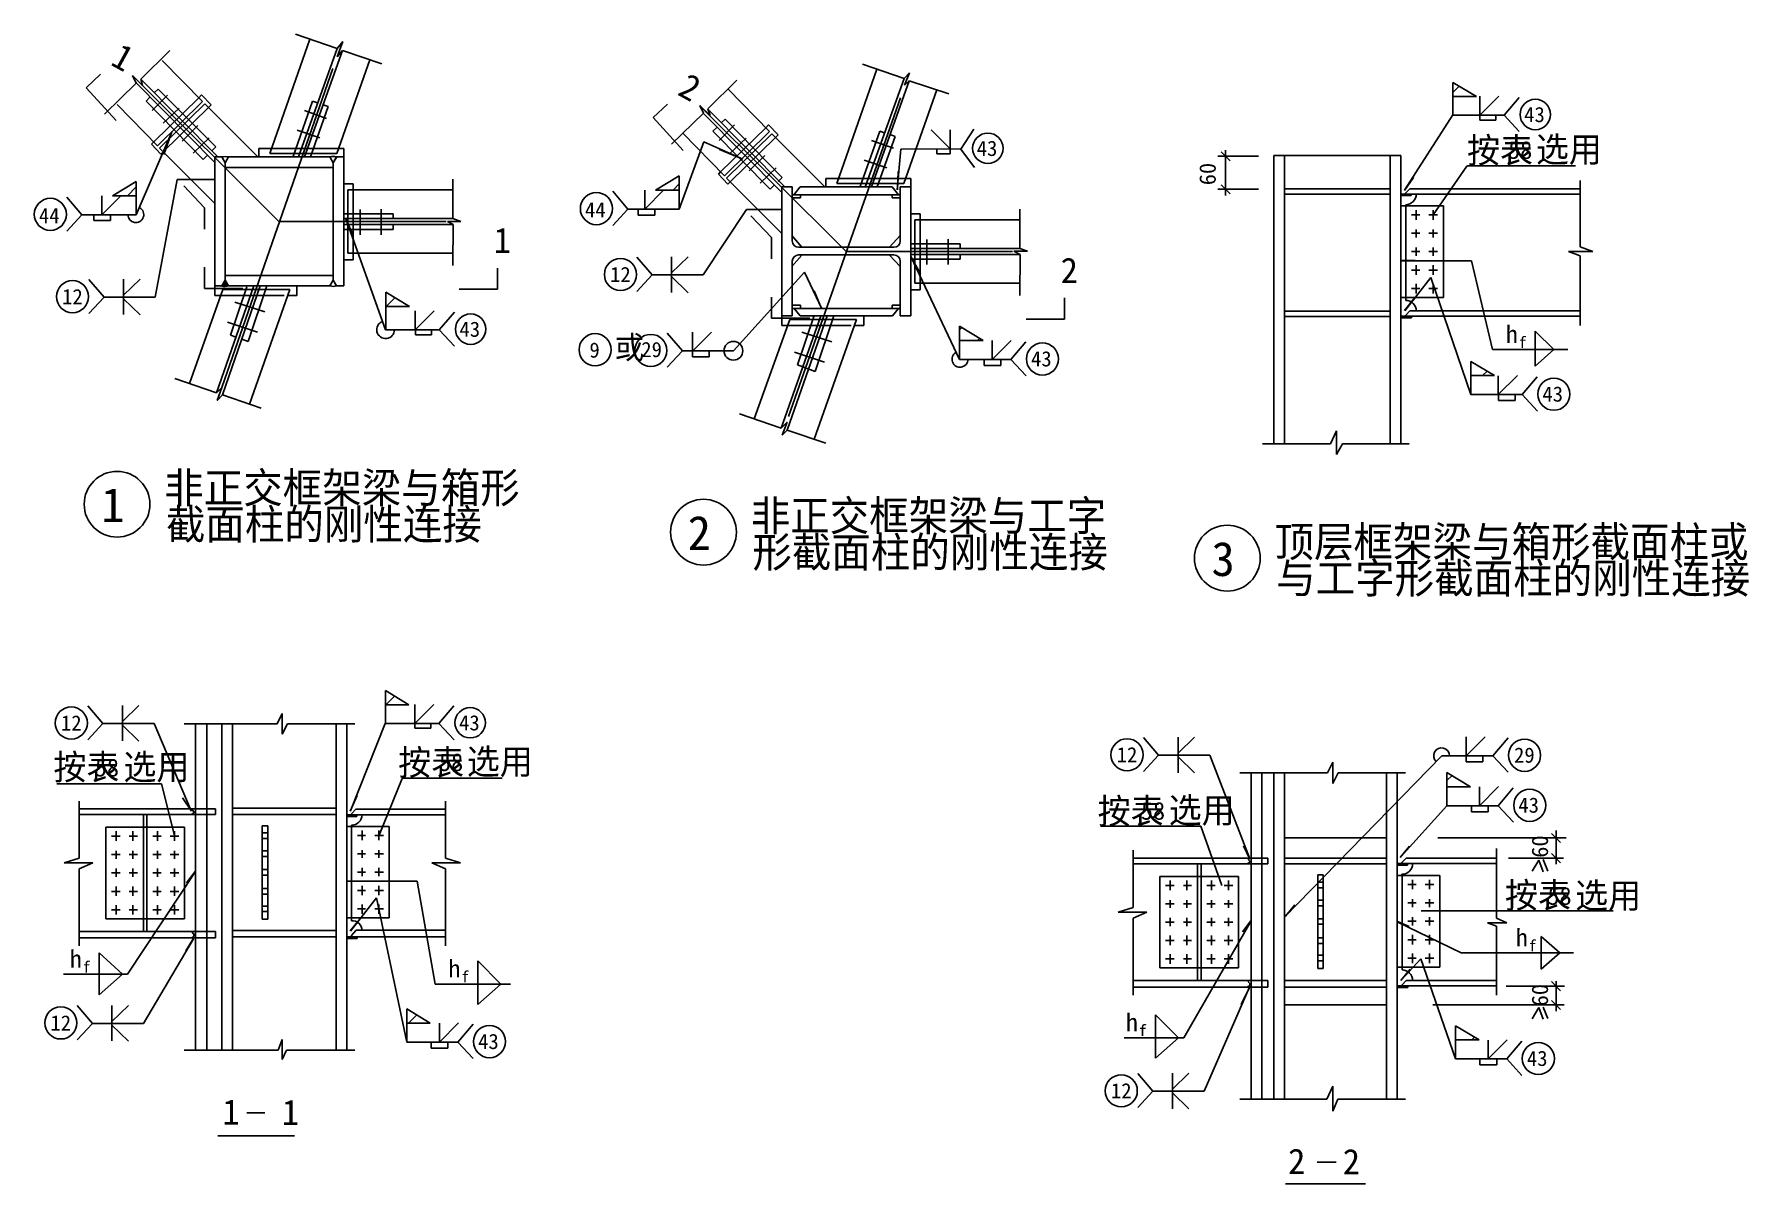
# Model space of a CAD drawing. Header units: metres. Extents: x 1762 to 8532, y 4626 to 9165.
import ezdxf

# ---------------------------------------------------------------- set-up
doc = ezdxf.new("R2010")
doc.units = ezdxf.units.M
for name, color, linetype in [('BOR', 3, 'Continuous'), ('CENTER', 7, 'Continuous'), ('FRAMING', 2, 'Continuous'), ('HIDDEN', 3, 'Continuous'), ('Z', 4, 'Continuous')]:
    doc.layers.add(name, color=color, linetype=linetype)

# ---------------------------------------------------------------- blocks, each defined once
blk = doc.blocks.new('CC')
blk.add_line((-24.24, 0), (24.24, 0))
at = {"layer": 'FRAMING', "color": 6}
blk.add_line((-17.83, -17.83), (17.83, 17.83), dxfattribs=at)

msp = doc.modelspace()

# ---------------------------------------------------------------- hatches: boundary and pattern name
h = msp.add_hatch()
h.set_pattern_fill('ANSI31', scale=20)
h.paths.add_polyline_path([(2529.13, 8680.91, 0.12), (2502.32, 8680.89), (2515.72, 8657.79)])
h = msp.add_hatch()
h.set_pattern_fill('ANSI31', scale=20)
h.paths.add_polyline_path([(2955.73, 8680.97, 0.12), (2928.92, 8680.95), (2942.32, 8657.85)])
h = msp.add_hatch()
h.set_pattern_fill('ANSI31', scale=20)
h.paths.add_polyline_path([(2942.38, 8194.6), (2929.01, 8171.54, 0.12), (2955.76, 8171.53)])
at = {"layer": 'BOR'}
h = msp.add_hatch(dxfattribs=at)
h.set_pattern_fill('ANSI31', scale=25)
h.paths.add_polyline_path([(7457.08, 8919.27), (7363.84, 8975.68), (7363.84, 8919.27)])
h = msp.add_hatch(dxfattribs=at)
h.set_pattern_fill('ANSI31', scale=25)
h.paths.add_polyline_path([(4308.59, 8550.28), (4308.59, 8606.69), (4215.35, 8550.28)])
h = msp.add_hatch(dxfattribs=at)
h.set_pattern_fill('ANSI31', scale=25)
h.paths.add_polyline_path([(2164.25, 8527.62), (2164.25, 8584.03), (2071.01, 8527.62)])
h = msp.add_hatch(dxfattribs=at)
h.set_pattern_fill('ANSI31', scale=25)
h.paths.add_polyline_path([(3243.07, 8090.34), (3149.83, 8146.75), (3149.83, 8090.34)])
h = msp.add_hatch(dxfattribs=at)
h.set_pattern_fill('ANSI31', scale=25)
h.paths.add_polyline_path([(5509.07, 7956.4), (5415.83, 8012.8), (5415.83, 7956.4)])
h = msp.add_hatch(dxfattribs=at)
h.set_pattern_fill('ANSI31', scale=25)
h.paths.add_polyline_path([(7528.57, 7817.28), (7435.33, 7873.69), (7435.33, 7817.28)])
h = msp.add_hatch(dxfattribs=at)
h.set_pattern_fill('ANSI31', scale=25)
h.paths.add_polyline_path([(3241.34, 6516.94), (3148.09, 6573.35), (3148.09, 6516.94)])
h = msp.add_hatch(dxfattribs=at)
h.set_pattern_fill('ANSI31', scale=25)
h.paths.add_polyline_path([(7433.56, 6193.77), (7340.31, 6250.18), (7340.31, 6193.77)])
h = msp.add_hatch(dxfattribs=at)
h.set_pattern_fill('ANSI31', scale=25)
h.paths.add_polyline_path([(3325.62, 5260.38), (3232.37, 5316.79), (3232.37, 5260.38)])
h = msp.add_hatch(dxfattribs=at)
h.set_pattern_fill('ANSI31', scale=25)
h.paths.add_polyline_path([(7467.41, 5193.54), (7374.17, 5249.95), (7374.17, 5193.54)])

# ---------------------------------------------------------------- linework, layer by layer
for p, q in [((2792.89, 9165.49), (2957.26, 9109.25)), ((2181.86, 8988.6), (2297.05, 9102.07)), ((2957.26, 9109.25), (2980.47, 9137.15)), ((2980.47, 9137.15), (2957.62, 9076.9)), ((2957.62, 9076.9), (2978.98, 9101.71)), ((2978.98, 9101.71), (3134.23, 9048.44)), ((5031.96, 9047.25), (5196.45, 8991.05)), ((5196.45, 8991.05), (5217.89, 9012.8)), ((5217.89, 9012.8), (5198.88, 8964.58)), ((2039.31, 8849.52), (2163.53, 8972.98)), ((2163.53, 8972.98), (2149.34, 9002.2)), ((2149.34, 9002.2), (2189.7, 8962.56)), ((2189.7, 8962.56), (2181.86, 8988.6)), ((4420.96, 8870.94), (4536.13, 8983.83)), ((5198.88, 8964.58), (5216.7, 8982.07)), ((5216.7, 8982.07), (5373.3, 8930.19)), ((7363.84, 8846.94), (7363.84, 8975.68)), ((4390.2, 8884.68), (4430.5, 8844.15)), ((4403.96, 8854.41), (4390.2, 8884.68)), ((4430.5, 8844.15), (4420.96, 8870.94)), ((7469.9, 8846.2), (7545.16, 8921.37)), ((7469.9, 8920.83), (7469.9, 8846.2)), ((7625.43, 8916.12), (7565.77, 8846.2)), ((4278.38, 8731.27), (4403.96, 8854.41)), ((7173.21, 8549.34), (7363.84, 8846.94)), ((7363.42, 8846.2), (7565.77, 8846.2)), ((7469.89, 8845.95), (7469.89, 8826.77)), ((7469.89, 8826.77), (7533.04, 8826.77)), ((7533.04, 8826.77), (7533.04, 8845.95)), ((7565.77, 8846.2), (7625.71, 8781.2)), ((2164.25, 8452.74), (2304.54, 8779.88)), ((4308.59, 8475.41), (4405.87, 8741.01)), ((4405.87, 8741.01), (4559.23, 8671.93)), ((5378.86, 8712.91), (5303.61, 8788.07)), ((5378.86, 8787.53), (5378.86, 8712.91)), ((5471.82, 8790.6), (5420.67, 8712.18)), ((5169.86, 8550.76), (5183.12, 8711.65)), ((5183.12, 8711.65), (5420.94, 8712.58)), ((5325.76, 8712.67), (5325.76, 8693.49)), ((5325.76, 8693.49), (5378.97, 8693.49)), ((5378.97, 8693.49), (5378.97, 8712.67)), ((5420.67, 8712.18), (5474.53, 8639.88)), ((6596.43, 8684.02), (6436.22, 8684.02)), ((6466.22, 8554.66), (6466.22, 8683.02)), ((7419.17, 8644.46), (7286.41, 8452.57)), ((7419.55, 8645.39), (7848.7, 8645.39)), ((2325.76, 8592.08), (2239.55, 8127.69)), ((2474.75, 8592.08), (2325.76, 8592.08)), ((3414.24, 8593.37), (3414.87, 8438.52)), ((4046.58, 8545.33), (4106.24, 8475.41)), ((4172.25, 8475.41), (4247.5, 8550.57)), ((4172.25, 8550.03), (4172.25, 8475.41)), ((6596.43, 8553.66), (6436.22, 8553.66)), ((7866.15, 8588.14), (7866.15, 8325.39)), ((1890.19, 8522.66), (1949.85, 8452.74)), ((2027.91, 8452.74), (2103.17, 8527.91)), ((2027.91, 8527.37), (2027.91, 8452.74)), ((4106.24, 8475.41), (4046.3, 8410.41)), ((4308.59, 8475.41), (4106.24, 8475.41)), ((4145.92, 8451.61), (4145.92, 8475.15)), ((4211.87, 8475.15), (4211.87, 8451.61)), ((4574.49, 8473.83), (4403.6, 8215.27)), ((4713.27, 8473.83), (4574.49, 8473.83)), ((5653.31, 8475.12), (5653.2, 8320.02)), ((1949.85, 8452.74), (1889.91, 8387.74)), ((2164.25, 8452.74), (1949.85, 8452.74)), ((1997.11, 8430.05), (1997.11, 8453.58)), ((2063.07, 8430.05), (1997.11, 8430.05)), ((2063.07, 8453.58), (2063.07, 8430.05)), ((2991.71, 8436.6), (3148.51, 7998.36)), ((3445.55, 8426.65), (3393.79, 8426.64)), ((3393.79, 8426.64), (3415.64, 8414.14)), ((3414.87, 8438.52), (3445.55, 8426.65)), ((3415.64, 8414.14), (3415.19, 8252.3)), ((4211.87, 8451.61), (4145.92, 8451.61)), ((4141.59, 8285.19), (4201.25, 8215.27)), ((4278.34, 8286.11), (4278.34, 8145.91)), ((4278.34, 8222.88), (4343.47, 8286.11)), ((5223.54, 8287.75), (5415.83, 7881.52)), ((5684.22, 8308.47), (5630.17, 8308.46)), ((5630.17, 8308.46), (5654.43, 8296.1)), ((5653.2, 8320.02), (5684.22, 8308.47)), ((5654.43, 8296.1), (5654.26, 8134.05)), ((7437.23, 8271.19), (7159.69, 8271.19)), ((7520.54, 7920.33), (7437.23, 8271.19)), ((7916.51, 8307.51), (7821.09, 8307.51)), ((7821.09, 8307.51), (7866.15, 8290.29)), ((7866.15, 8325.39), (7916.51, 8307.51)), ((7866.15, 8290.29), (7866.15, 8015.56)), ((1977.54, 8197.61), (2037.2, 8127.69)), ((2114.29, 8135.3), (2179.42, 8198.53)), ((2114.29, 8198.53), (2114.29, 8058.33)), ((2516.09, 8194.01), (2514.36, 8192.29)), ((4201.25, 8215.27), (4141.32, 8150.27)), ((4403.6, 8215.27), (4201.25, 8215.27)), ((4278.34, 8208.22), (4343.47, 8144.99)), ((4803.59, 8226.64), (4523.47, 7915.23)), ((4872.12, 8081.52), (4803.59, 8226.64)), ((7173.78, 8073.73), (7277.02, 8205.46)), ((7277.02, 8205.46), (7435.33, 7742.4)), ((2037.2, 8127.69), (1977.26, 8062.69)), ((2239.55, 8127.69), (2037.2, 8127.69)), ((2519.98, 8187.3), (2503.54, 8170.85)), ((2518.69, 8189.54), (2504.6, 8175.45)), ((2521.28, 8185.06), (2506.51, 8170.29)), ((2517.39, 8191.78), (2509.48, 8183.87)), ((2522.58, 8182.83), (2509.62, 8169.87)), ((2523.88, 8180.59), (2512.91, 8169.62)), ((2525.17, 8178.35), (2516.39, 8169.56)), ((2526.47, 8176.11), (2520.11, 8169.75)), ((2527.77, 8173.87), (2524.12, 8170.23)), ((3149.83, 7999.75), (3149.83, 8146.75)), ((2114.29, 8120.64), (2179.42, 8057.42)), ((3266.22, 7998.36), (3341.47, 8073.52)), ((3266.22, 8072.98), (3266.22, 7998.36)), ((3420.8, 8068.28), (3361.14, 7998.36)), ((3148.51, 7998.36), (3361.14, 7998.36)), ((3266.72, 7998.1), (3266.72, 7978.92)), ((3329.87, 7978.92), (3329.87, 7998.1)), ((3361.14, 7998.36), (3421.08, 7933.36)), ((4360.72, 7914.39), (4435.98, 7989.55)), ((7689.14, 7992.84), (7762.11, 7919.95)), ((7689.14, 7992.84), (7689.14, 7855.2)), ((3266.72, 7978.92), (3329.87, 7978.92)), ((4261.46, 7985.15), (4321.12, 7915.23)), ((4360.72, 7989.01), (4360.72, 7914.39)), ((5544.76, 7881.52), (5620.01, 7956.68)), ((5544.76, 7956.14), (5544.76, 7881.52)), ((5677.84, 7951.44), (5618.18, 7881.52)), ((4321.12, 7915.23), (4261.19, 7850.23)), ((4523.47, 7915.23), (4321.12, 7915.23)), ((4360.8, 7891.44), (4360.8, 7914.98)), ((4426.76, 7891.44), (4360.8, 7891.44)), ((4426.76, 7914.98), (4426.76, 7891.44)), ((5415.83, 7881.52), (5618.18, 7881.52)), ((5512.55, 7881.26), (5512.55, 7857.72)), ((5512.55, 7857.72), (5578.5, 7857.72)), ((5578.5, 7857.72), (5578.5, 7881.26)), ((5618.18, 7881.52), (5678.12, 7816.52)), ((7520.54, 7920.33), (7818.07, 7920.33)), ((7762.11, 7919.95), (7689.14, 7855.2)), ((2316.29, 7806.12), (2481.75, 7749.24)), ((7543.32, 7742.4), (7618.58, 7817.56)), ((7543.32, 7817.02), (7543.32, 7742.4)), ((7697.34, 7812.32), (7637.68, 7742.4)), ((2481.75, 7749.24), (2502.54, 7770.77)), ((2502.54, 7770.77), (2484.34, 7718.84)), ((2484.34, 7718.84), (2504.9, 7741.77)), ((2504.9, 7741.77), (2657.63, 7689.06)), ((7435.33, 7742.4), (7637.68, 7742.4)), ((7543.46, 7742.14), (7543.46, 7718.61)), ((7543.46, 7718.61), (7609.42, 7718.61)), ((7609.42, 7718.61), (7609.42, 7742.14)), ((7637.68, 7742.4), (7697.62, 7677.4)), ((4546.37, 7667.09), (4711.67, 7609.98)), ((4711.67, 7609.98), (4734.51, 7634.21)), ((4734.51, 7634.21), (4715.4, 7582.45)), ((4715.4, 7582.45), (4734.93, 7602.6)), ((4734.93, 7602.6), (4887.72, 7550.03)), ((6880.52, 7548.29), (6904.54, 7599.92)), ((6904.54, 7599.92), (6904.54, 7505.84)), ((6612.29, 7547.56), (6880.52, 7548.29)), ((6904.54, 7505.84), (6928.39, 7547.56)), ((6928.39, 7547.56), (7190.82, 7547.56)), ((3148.09, 6445.27), (3148.09, 6573.35)), ((1972.98, 6513.8), (2032.64, 6443.88)), ((2109.73, 6514.71), (2109.73, 6374.52)), ((2109.73, 6451.49), (2174.86, 6514.71)), ((3264.48, 6443.88), (3339.74, 6519.04)), ((3264.48, 6518.5), (3264.48, 6443.88)), ((3419.06, 6513.8), (3359.4, 6443.88)), ((2032.64, 6443.88), (1972.71, 6378.88)), ((2234.99, 6443.88), (2032.64, 6443.88)), ((2109.73, 6436.83), (2174.86, 6373.6)), ((2381.69, 6099.07), (2234.99, 6443.88)), ((2353.96, 6442.76), (2720.31, 6442.76)), ((2720.31, 6442.76), (2741.23, 6482.81)), ((2741.23, 6482.81), (2741.23, 6401.04)), ((2741.23, 6401.04), (2761.53, 6442.76)), ((2761.53, 6442.76), (3027.52, 6442.76)), ((3009.9, 6099.07), (3146.77, 6443.88)), ((3146.77, 6443.88), (3359.4, 6443.88)), ((3264.99, 6443.62), (3264.99, 6424.44)), ((3328.14, 6424.44), (3328.14, 6443.62)), ((3359.4, 6443.88), (3419.34, 6378.88)), ((3264.99, 6424.44), (3328.14, 6424.44)), ((6142.15, 6388.36), (6201.81, 6318.44)), ((6278.9, 6389.28), (6278.9, 6249.08)), ((6278.9, 6326.05), (6344.03, 6389.28)), ((7416.57, 6316.02), (7491.82, 6391.19)), ((7416.57, 6390.65), (7416.57, 6316.02)), ((7581.86, 6386.2), (7522.2, 6316.28)), ((6201.81, 6318.44), (6141.87, 6253.44)), ((6404.16, 6318.44), (6201.81, 6318.44)), ((6278.9, 6311.39), (6344.03, 6248.16)), ((6561.75, 5908.66), (6404.16, 6318.44)), ((6699.71, 5679.4), (7319.85, 6316.28)), ((7319.85, 6316.28), (7522.2, 6316.28)), ((7416.57, 6316.02), (7416.57, 6292.49)), ((7482.52, 6292.49), (7482.52, 6316.02)), ((7522.2, 6316.28), (7582.14, 6251.28)), ((6523.13, 6248.35), (6869.14, 6248.35)), ((6869.14, 6248.35), (6889.96, 6290.35)), ((6889.96, 6290.35), (6889.96, 6206.63)), ((6889.96, 6206.63), (6911.49, 6248.35)), ((6911.49, 6248.35), (7176.24, 6248.35)), ((7416.57, 6292.49), (7482.52, 6292.49)), ((1850.95, 6205.01), (2264.02, 6205.01)), ((2264.02, 6205.01), (2316.55, 5996.08)), ((3213.93, 6226.55), (3123.1, 6002.29)), ((3214.31, 6227.48), (3608.99, 6227.48)), ((7469.24, 6118.89), (7544.5, 6194.05)), ((7469.24, 6193.52), (7469.24, 6118.89)), ((7602.32, 6188.81), (7542.66, 6118.89)), ((1939.38, 6136.83), (1939.38, 5910.97)), ((3385.77, 6137.05), (3385.77, 5910.97)), ((7156.51, 5915.23), (7340.31, 6118.89)), ((7340.31, 6118.89), (7542.66, 6118.89)), ((7437.03, 6118.64), (7437.03, 6095.1)), ((7437.03, 6095.1), (7502.99, 6095.1)), ((7502.99, 6095.1), (7502.99, 6118.64)), ((7542.66, 6118.89), (7602.6, 6053.89)), ((6368.89, 6038.59), (5974.21, 6038.59)), ((6368.89, 6038.59), (6451.13, 5804.28)), ((7304.86, 5991.66), (7811.43, 5991.66)), ((7771.26, 5967.41), (7771.26, 6020.27)), ((7771.26, 5990.66), (7771.26, 5912.61)), ((1939.38, 5910.97), (1879.73, 5893.09)), ((1879.73, 5893.09), (1993.05, 5893.09)), ((1993.05, 5893.09), (1939.38, 5869.25)), ((3332.09, 5893.09), (3385.77, 5869.25)), ((3445.41, 5893.09), (3332.09, 5893.09)), ((3385.77, 5910.97), (3445.41, 5893.09)), ((6101.85, 5942.94), (6101.85, 5716.7)), ((7536.46, 5950.34), (7536.46, 5674.39)), ((7583.58, 5911.61), (7801.26, 5911.61)), ((7677.15, 5859.66), (7702.97, 5904.17)), ((7702.97, 5904.17), (7720.89, 5858.22)), ((7720.47, 5905.78), (7738.4, 5859.83)), ((1939.38, 5869.25), (1939.38, 5565.28)), ((2397.93, 5858.86), (2130.09, 5453.16)), ((3385.77, 5869.25), (3385.77, 5565.28)), ((3273.93, 5820.91), (2996.39, 5820.91)), ((3010.48, 5623.45), (3113.71, 5755.18)), ((3113.71, 5755.18), (3232.37, 5185.5)), ((3344.8, 5414.61), (3273.93, 5820.91)), ((6101.85, 5716.7), (6042.21, 5698.82)), ((6042.21, 5698.82), (6155.53, 5698.82)), ((6155.53, 5698.82), (6101.85, 5674.98)), ((7238.42, 5703.83), (7997.48, 5703.83)), ((6101.85, 5674.98), (6101.85, 5371.01)), ((6567.1, 5664.59), (6301.03, 5202.5)), ((7396.74, 5538.15), (7144.33, 5660.62)), ((7577.24, 5656.51), (7501.2, 5656.51)), ((7501.2, 5656.51), (7536.46, 5642.83)), ((7536.46, 5674.39), (7577.24, 5656.51)), ((7536.46, 5642.83), (7536.46, 5371.01)), ((2390.44, 5593.15), (2193.54, 5259.23)), ((7712.76, 5601.57), (7785.72, 5537.69)), ((7712.76, 5601.57), (7712.76, 5472.67)), ((2018.24, 5538.05), (2018.07, 5371.97)), ((2018.24, 5538.05), (2109.44, 5452.91)), ((3513.57, 5505.47), (3513.57, 5333.42)), ((3513.57, 5505.47), (3604.77, 5414.36)), ((7159.2, 5429.18), (7236.73, 5514.61)), ((7236.73, 5514.61), (7374.17, 5118.66)), ((7840.25, 5538.15), (7396.74, 5538.15)), ((7785.72, 5537.69), (7712.76, 5472.67)), ((1877.63, 5453.16), (2130.09, 5453.16)), ((2109.44, 5452.91), (2018.07, 5371.97)), ((7771.26, 5425.28), (7771.26, 5307.18)), ((3344.8, 5414.61), (3642.33, 5414.61)), ((3604.77, 5414.36), (3513.57, 5333.42)), ((6559.61, 5398.88), (6381.42, 4991.24)), ((7573.79, 5406.08), (7804.29, 5406.08)), ((7771.26, 5413.56), (7771.26, 5306.74)), ((1931.54, 5329.15), (1991.19, 5259.23)), ((2068.28, 5266.85), (2133.41, 5330.07)), ((2068.28, 5330.07), (2068.28, 5189.87)), ((6189.18, 5293.36), (6280.38, 5202.25)), ((6189.18, 5293.36), (6189.18, 5121.31)), ((7284.78, 5331.68), (7803.72, 5331.68)), ((7677.15, 5277.59), (7702.97, 5322.1)), ((7702.97, 5322.1), (7720.89, 5276.15)), ((7720.47, 5323.7), (7738.4, 5277.75)), ((1991.19, 5259.23), (1931.26, 5194.23)), ((2193.54, 5259.23), (1991.19, 5259.23)), ((2068.28, 5252.19), (2133.41, 5188.96)), ((3361.3, 5185.5), (3436.56, 5260.66)), ((3361.3, 5260.12), (3361.3, 5185.5)), ((3494.38, 5255.42), (3434.72, 5185.5)), ((2353.96, 5152.83), (2724.31, 5152.83)), ((2724.31, 5152.83), (2741.23, 5195.99)), ((2741.23, 5195.99), (2741.23, 5116.44)), ((2741.23, 5116.44), (2757.53, 5152.83)), ((2757.53, 5152.83), (3027.52, 5152.83)), ((3232.37, 5185.5), (3434.72, 5185.5)), ((3329.09, 5185.24), (3329.09, 5161.71)), ((3329.09, 5161.71), (3395.05, 5161.71)), ((3395.05, 5161.71), (3395.05, 5185.24)), ((3434.72, 5185.5), (3494.66, 5120.5)), ((6066.31, 5202.5), (6301.03, 5202.5)), ((6280.38, 5202.25), (6189.18, 5121.31)), ((7503.09, 5118.66), (7578.35, 5193.82)), ((7503.09, 5193.28), (7503.09, 5118.66)), ((7636.18, 5188.58), (7576.52, 5118.66)), ((7374.17, 5118.66), (7576.52, 5118.66)), ((7470.88, 5118.4), (7470.88, 5094.87)), ((7470.88, 5094.87), (7536.84, 5094.87)), ((7536.84, 5094.87), (7536.84, 5118.4)), ((7576.52, 5118.66), (7636.46, 5053.66)), ((6119.42, 5061.16), (6179.07, 4991.24)), ((6256.16, 5062.08), (6256.16, 4921.88)), ((6256.16, 4998.85), (6321.29, 5062.08)), ((6866.66, 4960.19), (6889.96, 5010.52)), ((6889.96, 5010.52), (6889.96, 4912.2)), ((6179.07, 4991.24), (6119.14, 4926.24)), ((6381.42, 4991.24), (6179.07, 4991.24)), ((6256.16, 4984.19), (6321.29, 4920.96)), ((6523.13, 4960.19), (6866.66, 4960.19)), ((6889.96, 4912.2), (6909.89, 4960.19)), ((6909.89, 4960.19), (7176.24, 4960.19))]:
    msp.add_line(p, q)
for points in [[(2273.49, 8691.31), (2304.97, 8780.14)], [(4467.27, 8710.61), (4559.31, 8671.91)], [(5172.73, 8623.54), (5170.33, 8550.86)], [(2374.48, 8591.83), (2472.6, 8591.83)], [(4623.21, 8473.59), (4711.12, 8473.59)], [(3021.29, 8370.8), (2992, 8437.01)], [(5261.72, 8219.43), (5223.18, 8288.41)], [(4842.04, 8152.61), (4869.9, 8082.97)], [(3051.83, 5821.18), (2993.85, 5821.74)], [(7191.21, 5641.54), (7144.81, 5661.28)]]:
    msp.add_lwpolyline(points)
for centre, radius in [((7689.43, 8848.75), 60.02), ((5527.36, 8715.29), 60.02), ((3981.49, 8476.96), 63.39), ((1825.1, 8454.3), 63.39), ((4076.5, 8216.82), 63.39), ((1912.45, 8129.25), 63.39), ((3484.79, 8000.91), 60.02), ((3976.35, 7919.74), 63.39), ((4196.37, 7916.79), 63.39), ((4522.54, 7915.56), 37.19), ((5742.93, 7883.07), 63.39), ((7762.43, 7743.95), 63.39), ((1907.89, 6445.43), 63.39), ((3483.06, 6446.42), 60.02), ((6077.06, 6320), 63.39), ((7646.95, 6317.84), 63.39), ((7667.41, 6120.45), 63.39), ((1866.44, 5260.79), 63.39), ((3559.47, 5187.06), 63.39), ((7701.27, 5120.21), 63.39), ((6054.32, 4992.79), 63.39)]:
    msp.add_circle(centre, radius)
for centre, radius, start, end in [((2515.76, 8626.82), 55.71, 76.09, 104), ((2942.35, 8626.88), 55.71, 76.09, 104), ((2162.57, 8453.25), 31.55, 180.91, 60.36), ((2514.98, 8221.28), 51.72, 255.58, 285.89), ((2942.41, 8225.18), 55.29, 255.96, 283.98), ((3149.09, 7998.67), 34.99, 110.8, 359.46), ((5417.52, 7882.02), 31.55, 119.64, 359.09), ((7319.42, 6315.83), 31.5, 0.83, 226.98)]:
    msp.add_arc(centre, radius, start, end)
for p, q in [((2661.56, 6011.11), (2683.31, 6011.11)), ((2661.56, 5989.05), (2683.31, 5989.05)), ((2661.56, 5940.01), (2683.31, 5940.01)), ((2661.56, 5917.95), (2683.31, 5917.95)), ((2661.56, 5866.75), (2683.31, 5866.75)), ((2661.56, 5844.69), (2683.31, 5844.69)), ((2661.56, 5791.33), (2683.31, 5791.33)), ((2661.56, 5769.27), (2683.31, 5769.27)), ((6830.26, 5816.84), (6852.01, 5816.84)), ((6830.26, 5794.78), (6852.01, 5794.78)), ((2661.56, 5722.38), (2683.31, 5722.38)), ((2661.56, 5700.32), (2683.31, 5700.32)), ((6830.26, 5745.74), (6852.01, 5745.74)), ((6830.26, 5723.67), (6852.01, 5723.67)), ((6830.26, 5672.48), (6852.01, 5672.48)), ((6830.26, 5650.41), (6852.01, 5650.41)), ((6830.26, 5597.06), (6852.01, 5597.06)), ((6830.26, 5575), (6852.01, 5575)), ((6830.26, 5528.11), (6852.01, 5528.11)), ((6830.26, 5506.05), (6852.01, 5506.05))]:
    msp.add_line(p, q, dxfattribs=at)
at = {"layer": 'CENTER'}
for p, q in [((2940.91, 9030.85), (2502.13, 7770.26)), ((2728.08, 8425.73), (2150.58, 9001.35)), ((4968.12, 8307.97), (4391.87, 8882.14)), ((5182.91, 8914.72), (4740.6, 7655.69)), ((2729.05, 8426.22), (3387.85, 8426.44)), ((4968.12, 8307.97), (5625, 8307.97))]:
    msp.add_line(p, q, dxfattribs=at)
at = {"layer": 'FRAMING'}
for p, q in [((2691.64, 8694.58), (2850.1, 9145.71)), ((1966.12, 8954.47), (2023.49, 9007.95)), ((2426.27, 8900.17), (2267.22, 9062.49)), ((2956.2, 8694.58), (3086.38, 9064.68)), ((4930.71, 8576.33), (5089.17, 9027.46)), ((2084.68, 8824.57), (1966.12, 8954.47)), ((4665.34, 8781.93), (4501.12, 8949.53)), ((5195.28, 8576.33), (5325.46, 8946.43)), ((2247.71, 8725.2), (2088.66, 8887.52)), ((2226.89, 8864.37), (2287.93, 8925.57)), ((2426.27, 8900.17), (2247.71, 8725.2)), ((2435.17, 8891.05), (2256.61, 8716.08)), ((2334.34, 8874.11), (2271.01, 8814.27)), ((2411.58, 8914.91), (2422.62, 8926.07)), ((2422.62, 8926.07), (2460.46, 8887.18)), ((2644.22, 8680.91), (2435.17, 8891.05)), ((2449.87, 8876.34), (2460.46, 8887.18)), ((4205.2, 8836.22), (4262.56, 8889.71)), ((2345.95, 8743.85), (2406.98, 8805.06)), ((2829.39, 8864.83), (2915.46, 8833.47)), ((4323.75, 8706.33), (4205.2, 8836.22)), ((4465.96, 8746.12), (4527, 8807.33)), ((4650.66, 8796.66), (4661.69, 8807.82)), ((4661.69, 8807.82), (4699.53, 8768.94)), ((2233.02, 8739.94), (2224.06, 8731.12)), ((2452.39, 8756.06), (2389.06, 8696.23)), ((2889.14, 8756.58), (2800.03, 8786.93)), ((4486.78, 8606.96), (4322.55, 8774.56)), ((4665.34, 8781.93), (4486.78, 8606.96)), ((4674.24, 8772.8), (4495.68, 8597.83)), ((4573.41, 8755.86), (4510.08, 8696.02)), ((4883.29, 8562.66), (4674.24, 8772.8)), ((4688.95, 8758.1), (4699.53, 8768.94)), ((5068.46, 8746.58), (5154.54, 8715.22)), ((2224.06, 8731.12), (2261.6, 8691.79)), ((2474.37, 8497.05), (2256.61, 8716.08)), ((2271.31, 8701.38), (2261.6, 8691.79)), ((2474.37, 8680.91), (2474.37, 8171.53)), ((2474.37, 8680.91), (2502.31, 8680.91)), ((2515.75, 8657.74), (2502.31, 8680.91)), ((2515.69, 8657.74), (2529.13, 8680.91)), ((2529.13, 8680.91), (2929.05, 8680.91)), ((2648.32, 8680.53), (2648.32, 8714.54)), ((2648.32, 8714.54), (2698.4, 8714.54)), ((2691.64, 8694.58), (2956.2, 8694.58)), ((2942.35, 8657.8), (2928.91, 8680.97)), ((2942.48, 8657.76), (2929.05, 8680.91)), ((2942.29, 8657.8), (2955.73, 8680.97)), ((2942.42, 8657.76), (2955.84, 8680.91)), ((2983.74, 8680.91), (2955.84, 8680.91)), ((2962.93, 8714.54), (2983.82, 8714.54)), ((2983.74, 8680.91), (2983.74, 8171.53)), ((2983.82, 8714.54), (2983.82, 8680.53)), ((4585.02, 8625.6), (4646.06, 8686.81)), ((5128.21, 8638.33), (5039.1, 8668.68)), ((6656.39, 8686.51), (6656.39, 7546.86)), ((6656.39, 8686.51), (7158.71, 8686.51)), ((6698.39, 8686.51), (6698.39, 7546.86)), ((7116.71, 8686.51), (7116.71, 7546.86)), ((7158.71, 8686.51), (7158.71, 7546.86)), ((2515.72, 8194.64), (2515.72, 8657.79)), ((2515.72, 8639.54), (2942.38, 8639.54)), ((2942.38, 8194.59), (2942.38, 8657.93)), ((4472.09, 8621.69), (4463.13, 8612.88)), ((4463.13, 8612.88), (4500.67, 8573.54)), ((4691.46, 8637.82), (4628.13, 8577.98)), ((2434.18, 8480.52), (2352.67, 8566.97)), ((2983.55, 8575.15), (3021.4, 8575.15)), ((2999.87, 8551.22), (2999.87, 8301.22)), ((2999.87, 8551.22), (3413.49, 8551.22)), ((3021.4, 8575.15), (3021.4, 8551.22)), ((4713.44, 8378.8), (4495.68, 8597.83)), ((4510.38, 8583.13), (4500.67, 8573.54)), ((4713.44, 8562.66), (4713.44, 8053.28)), ((4713.44, 8562.66), (4754.8, 8562.66)), ((4754.8, 8349.22), (4754.8, 8562.66)), ((4754.8, 8531.78), (5181.45, 8531.78)), ((4761.5, 8531.74), (4786.86, 8562.66)), ((4786.86, 8562.66), (5149.82, 8562.66)), ((4787.38, 8531.74), (4787.38, 8519.84)), ((4887.39, 8562.28), (4887.39, 8596.29)), ((4887.39, 8596.29), (4937.48, 8596.29)), ((4930.71, 8576.33), (5195.28, 8576.33)), ((5149.3, 8531.74), (5149.3, 8519.84)), ((5175.19, 8531.74), (5149.82, 8562.66)), ((5222.81, 8562.66), (5181.45, 8562.66)), ((5181.45, 8349.22), (5181.45, 8562.66)), ((5202, 8596.29), (5222.9, 8596.29)), ((5222.81, 8562.66), (5222.81, 8053.28)), ((5222.9, 8596.29), (5222.9, 8562.28)), ((6698.91, 8555.25), (7115.61, 8555.25)), ((6698.91, 8534.66), (7115.61, 8534.66)), ((7158.71, 8534.69), (7866.15, 8534.69)), ((7167.03, 8534.67), (7198.78, 8534.67)), ((7177.28, 8538.57), (7194.48, 8555.69)), ((7177.28, 8534.74), (7177.28, 8538.57)), ((7194.48, 8555.69), (7866.15, 8555.69)), ((7198.78, 8534.67), (7198.78, 8528.25)), ((2434.18, 8396.33), (2434.18, 8480.52)), ((3048.02, 8473.14), (3048.02, 8374.01)), ((3132.1, 8374.01), (3132.1, 8474.82)), ((4787.38, 8519.84), (4754.8, 8519.84)), ((5149.3, 8519.84), (5181.66, 8519.84)), ((7198.78, 8528.25), (7158.71, 8528.25)), ((7158.71, 8487.41), (7325.53, 8487.41)), ((7158.71, 8487.41), (7326.41, 8487.41)), ((7177.41, 8492.51), (7177.41, 8487.4)), ((7219.38, 8471.14), (7219.38, 8433.11)), ((7286.06, 8471.14), (7286.06, 8433.11)), ((7326.41, 8487.41), (7326.41, 8125.82)), ((4673.25, 8362.28), (4591.74, 8448.73)), ((5222.63, 8456.9), (5260.48, 8456.9)), ((5238.94, 8432.97), (5652.56, 8432.97)), ((5238.94, 8432.97), (5238.94, 8182.97)), ((5260.48, 8456.9), (5260.48, 8432.97)), ((7200.94, 8451.89), (7233.61, 8451.89)), ((7269.25, 8451.89), (7303.56, 8451.89)), ((4673.25, 8278.08), (4673.25, 8362.28)), ((4753.76, 8370.87), (4792.95, 8325.2)), ((5139.16, 8325.2), (5181.62, 8370.87)), ((5287.09, 8354.89), (5287.09, 8255.77)), ((5371.17, 8255.77), (5371.17, 8356.57)), ((7200.94, 8379.44), (7233.61, 8379.44)), ((7219.38, 8393.84), (7219.38, 8362.76)), ((7269.25, 8379.44), (7303.56, 8379.44)), ((7286.06, 8393.84), (7286.06, 8362.76)), ((3021.4, 8274.3), (2983.55, 8274.3)), ((2999.87, 8301.22), (3415.19, 8301.22)), ((3021.4, 8301.22), (3021.4, 8274.3)), ((4753.76, 8247.82), (4792.95, 8293.49)), ((4754.8, 8053.28), (4754.8, 8269.22)), ((4779.8, 8324.22), (5156.45, 8324.22)), ((4779.8, 8294.22), (5156.45, 8294.22)), ((5139.16, 8293.49), (5181.62, 8247.82)), ((5181.45, 8053.28), (5181.45, 8269.22)), ((7200.94, 8306.99), (7233.61, 8306.99)), ((7219.38, 8323.49), (7219.38, 8290.77)), ((7269.25, 8306.99), (7303.56, 8306.99)), ((7286.06, 8323.49), (7286.06, 8290.77)), ((2434.26, 8162.09), (2434.26, 8245.61)), ((2515.56, 8194.36), (2502.12, 8171.18)), ((2515.75, 8194.7), (2502.31, 8171.53)), ((2515.69, 8194.7), (2529.13, 8171.53)), ((2942.38, 8212.88), (2515.72, 8212.88)), ((2942.38, 8194.59), (2929, 8171.53)), ((2942.38, 8194.6), (2955.76, 8171.53)), ((3591.08, 8158.87), (3591.08, 8242.38)), ((7200.94, 8233.57), (7233.61, 8233.57)), ((7219.38, 8253.13), (7219.38, 8215.5)), ((7269.25, 8233.57), (7303.56, 8233.57)), ((7286.06, 8253.13), (7286.06, 8215.5)), ((2506.38, 8157.38), (2374.52, 7786.15)), ((2585.56, 8162.09), (2434.26, 8162.09)), ((2474.37, 8171.53), (2502.31, 8171.53)), ((2474.37, 8171.53), (2474.37, 8134.08)), ((2474.37, 8134.08), (2498.01, 8134.08)), ((2506.38, 8157.38), (2770.22, 8157.38)), ((2529.13, 8171.53), (2929.05, 8171.53)), ((2770.22, 8157.38), (2611.01, 7705.05)), ((2761.93, 8134.08), (2798.28, 8134.08)), ((2798.28, 8134.08), (2798.28, 8171.69)), ((2955.76, 8171.53), (2983.74, 8171.53)), ((3439.78, 8158.87), (3591.08, 8158.87)), ((4673.33, 8043.85), (4673.33, 8127.36)), ((5260.48, 8156.05), (5222.63, 8156.05)), ((5238.94, 8182.97), (5654.27, 8182.97)), ((5260.48, 8182.97), (5260.48, 8156.05)), ((7158.71, 8125.82), (7326.41, 8125.82)), ((7325.53, 8125.82), (7168.88, 8125.82)), ((7177.72, 8125.87), (7177.72, 8114.48)), ((7200.94, 8161.12), (7233.61, 8161.12)), ((7219.38, 8179.51), (7219.38, 8141.99)), ((7269.25, 8161.12), (7303.56, 8161.12)), ((7286.06, 8179.51), (7286.06, 8141.99)), ((2553.61, 8106.97), (2671.74, 8068.84)), ((5181.45, 8082.4), (4754.8, 8082.4)), ((4787.38, 8095.28), (4755.03, 8095.28)), ((4762.31, 8082.4), (4786.19, 8053.28)), ((4787.38, 8082.4), (4787.38, 8095.28)), ((5149.3, 8095.28), (5181.66, 8095.28)), ((5149.3, 8082.4), (5149.3, 8095.28)), ((5174.37, 8082.4), (5150.49, 8053.28)), ((5830.15, 8040.62), (5830.15, 8124.14)), ((6698.49, 8072.32), (7117.02, 8072.32)), ((7177.72, 8056.01), (7194.41, 8072.69)), ((7194.38, 8072.66), (7194.41, 8072.69)), ((7194.41, 8072.69), (7866.15, 8072.69)), ((2642.66, 7988.95), (2524.53, 8028.89)), ((4745.45, 8039.14), (4604.61, 7647.12)), ((4824.63, 8043.85), (4673.33, 8043.85)), ((4713.44, 8053.28), (4754.8, 8053.28)), ((4713.44, 8053.28), (4713.44, 8015.83)), ((4713.44, 8015.83), (4737.08, 8015.83)), ((4745.45, 8039.14), (5009.29, 8039.14)), ((4786.19, 8053.28), (5150.49, 8053.28)), ((5009.29, 8039.14), (4841.1, 7566.02)), ((5001, 8015.83), (5037.35, 8015.83)), ((5037.35, 8015.83), (5037.35, 8053.45)), ((5181.45, 8053.28), (5222.81, 8053.28)), ((5678.85, 8040.62), (5830.15, 8040.62)), ((6698.49, 8051.32), (7117.02, 8051.32)), ((7158.71, 8051.69), (7866.15, 8051.69)), ((7200.54, 8045.23), (7158.71, 8045.23)), ((7167.03, 8051.76), (7200.54, 8051.76)), ((7177.72, 8051.76), (7177.72, 8056.01)), ((7200.54, 8051.76), (7200.54, 8045.23)), ((4792.68, 7988.72), (4910.81, 7950.59)), ((4881.73, 7870.7), (4763.61, 7910.65)), ((2398.06, 6443.19), (2398.06, 5152.83)), ((2502.74, 6443.19), (2502.74, 5152.83)), ((2995.4, 6443.19), (2995.4, 5152.83)), ((6567.23, 6248.35), (6567.23, 4960.19)), ((6657.3, 6248.35), (6657.3, 4960.19)), ((6699.3, 6248.35), (6699.3, 5992.28)), ((7102.13, 6248.35), (7102.13, 5992.28)), ((7144.13, 6248.35), (7144.13, 4960.19)), ((2477.09, 6106.26), (1939.38, 6106.26)), ((2392.26, 6094.37), (2382.7, 6106.26)), ((2392.26, 6090.49), (2392.26, 6094.37)), ((2477.09, 6106.26), (2477.09, 6083.63)), ((3013.97, 6086.2), (3031.18, 6105.41)), ((3031.05, 6105.41), (3385.77, 6105.41)), ((2477.09, 6083.63), (1939.38, 6083.63)), ((2044.19, 6034.08), (2044.19, 5672.5)), ((2355.34, 6034.08), (2044.19, 6034.08)), ((2208.28, 6034.08), (2045.76, 6034.08)), ((2192.76, 6084.41), (2192.76, 6034.08)), ((2206.77, 6084.41), (2206.77, 6034.08)), ((2355.34, 6034.08), (2355.34, 5672.5)), ((2382.76, 6083.66), (2382.72, 6083.63)), ((2392.26, 6090.49), (2382.76, 6083.66)), ((2661.56, 6039.62), (2661.56, 5670.59)), ((2661.56, 6039.62), (2683.41, 6039.62)), ((2683.51, 6039.62), (2683.51, 5670.59)), ((2995.4, 6082.31), (3385.77, 6082.31)), ((3035.48, 6075.87), (2995.4, 6075.87)), ((2995.4, 6037.13), (3163.11, 6037.13)), ((2995.4, 6037.13), (3162.22, 6037.13)), ((3003.73, 6082.3), (3035.48, 6082.3)), ((3013.97, 6082.36), (3013.97, 6086.2)), ((3014.11, 6042.23), (3014.11, 6037.12)), ((3035.48, 6082.3), (3035.48, 6075.87)), ((3163.11, 6037.13), (3163.11, 5675.54)), ((2101.35, 5998.57), (2067.04, 5998.57)), ((2084.55, 6017.81), (2084.55, 5979.79)), ((2169.66, 5998.57), (2136.99, 5998.57)), ((2151.22, 6017.81), (2151.22, 5979.79)), ((2229.87, 5998.57), (2262.54, 5998.57)), ((2248.31, 6017.81), (2248.31, 5979.79)), ((2298.18, 5998.57), (2332.49, 5998.57)), ((2314.98, 6017.81), (2314.98, 5979.79)), ((3037.64, 6001.61), (3070.31, 6001.61)), ((3056.08, 6020.86), (3056.08, 5982.83)), ((3105.95, 6001.61), (3140.25, 6001.61)), ((3122.75, 6020.86), (3122.75, 5982.83)), ((6699.3, 5992.28), (6699.3, 5332.6)), ((6699.3, 5991.74), (7102.13, 5991.74)), ((7102.13, 5992.28), (7102.13, 5332.6)), ((7789.1, 5973.82), (7753.43, 6009.49)), ((2101.35, 5926.12), (2067.04, 5926.12)), ((2084.55, 5940.52), (2084.55, 5909.43)), ((2169.66, 5926.12), (2136.99, 5926.12)), ((2151.22, 5940.52), (2151.22, 5909.43)), ((2229.87, 5926.12), (2262.54, 5926.12)), ((2248.31, 5940.52), (2248.31, 5909.43)), ((2298.18, 5926.12), (2332.49, 5926.12)), ((2314.98, 5940.52), (2314.98, 5909.43)), ((3037.64, 5929.16), (3070.31, 5929.16)), ((3056.08, 5943.57), (3056.08, 5912.48)), ((3105.95, 5929.16), (3140.25, 5929.16)), ((3122.75, 5943.57), (3122.75, 5912.48)), ((6632.55, 5911.99), (6101.85, 5911.99)), ((6561.43, 5900.09), (6551.87, 5911.99)), ((6561.43, 5896.22), (6551.92, 5889.39)), ((6561.43, 5896.22), (6561.43, 5900.09)), ((6632.55, 5911.99), (6632.55, 5889.36)), ((7162.7, 5894.02), (7179.91, 5911.14)), ((7162.7, 5890.19), (7162.7, 5894.02)), ((7179.77, 5911.14), (7536.46, 5911.14)), ((2101.35, 5853.67), (2067.04, 5853.67)), ((2084.55, 5870.17), (2084.55, 5837.44)), ((2169.66, 5853.67), (2136.99, 5853.67)), ((2151.22, 5870.17), (2151.22, 5837.44)), ((2229.87, 5853.67), (2262.54, 5853.67)), ((2248.31, 5870.17), (2248.31, 5837.44)), ((2298.18, 5853.67), (2332.49, 5853.67)), ((2314.98, 5870.17), (2314.98, 5837.44)), ((3037.64, 5856.71), (3070.31, 5856.71)), ((3056.08, 5873.21), (3056.08, 5840.49)), ((3105.95, 5856.71), (3140.25, 5856.71)), ((3122.75, 5873.21), (3122.75, 5840.49)), ((6632.55, 5889.36), (6101.85, 5889.36)), ((6206.67, 5839.81), (6206.67, 5478.23)), ((6517.82, 5839.81), (6206.67, 5839.81)), ((6370.76, 5839.81), (6208.24, 5839.81)), ((6247.03, 5823.54), (6247.03, 5785.52)), ((6313.7, 5823.54), (6313.7, 5785.52)), ((6355.24, 5890.14), (6355.24, 5839.81)), ((6369.25, 5890.14), (6369.25, 5839.81)), ((6410.79, 5823.54), (6410.79, 5785.52)), ((6477.46, 5823.54), (6477.46, 5785.52)), ((6517.82, 5839.81), (6517.82, 5478.23)), ((6551.92, 5889.39), (6551.89, 5889.36)), ((6830.26, 5845.35), (6830.26, 5476.32)), ((6830.26, 5845.35), (6852.11, 5845.35)), ((6852.22, 5845.35), (6852.22, 5476.32)), ((7144.13, 5890.14), (7536.46, 5890.14)), ((7184.2, 5883.7), (7144.13, 5883.7)), ((7144.13, 5842.86), (7310.95, 5842.86)), ((7144.13, 5842.86), (7311.83, 5842.86)), ((7152.46, 5890.12), (7184.2, 5890.12)), ((7162.84, 5847.96), (7162.84, 5842.85)), ((7184.2, 5890.12), (7184.2, 5883.7)), ((7204.81, 5826.59), (7204.81, 5788.56)), ((7271.48, 5826.59), (7271.48, 5788.56)), ((7311.83, 5842.86), (7311.83, 5481.27)), ((2101.35, 5780.25), (2067.04, 5780.25)), ((2084.55, 5799.81), (2084.55, 5762.18)), ((2169.66, 5780.25), (2136.99, 5780.25)), ((2151.22, 5799.81), (2151.22, 5762.18)), ((2229.87, 5780.25), (2262.54, 5780.25)), ((2248.31, 5799.81), (2248.31, 5762.18)), ((2298.18, 5780.25), (2332.49, 5780.25)), ((2314.98, 5799.81), (2314.98, 5762.18)), ((3037.64, 5783.29), (3070.31, 5783.29)), ((3056.08, 5802.86), (3056.08, 5765.23)), ((3105.95, 5783.29), (3140.25, 5783.29)), ((3122.75, 5802.86), (3122.75, 5765.23)), ((6263.83, 5804.29), (6229.52, 5804.29)), ((6332.14, 5804.29), (6299.47, 5804.29)), ((6392.35, 5804.29), (6425.02, 5804.29)), ((6460.66, 5804.29), (6494.97, 5804.29)), ((7186.36, 5807.34), (7219.03, 5807.34)), ((7254.67, 5807.34), (7288.98, 5807.34)), ((2101.35, 5707.8), (2067.04, 5707.8)), ((2084.55, 5726.19), (2084.55, 5688.67)), ((2169.66, 5707.8), (2136.99, 5707.8)), ((2151.22, 5726.19), (2151.22, 5688.67)), ((2229.87, 5707.8), (2262.54, 5707.8)), ((2248.31, 5726.19), (2248.31, 5688.67)), ((2298.18, 5707.8), (2332.49, 5707.8)), ((2314.98, 5726.19), (2314.98, 5688.67)), ((3037.64, 5710.84), (3070.31, 5710.84)), ((3056.08, 5729.23), (3056.08, 5691.71)), ((3105.95, 5710.84), (3140.25, 5710.84)), ((3122.75, 5729.23), (3122.75, 5691.71)), ((6263.83, 5731.84), (6229.52, 5731.84)), ((6247.03, 5746.25), (6247.03, 5715.16)), ((6332.14, 5731.84), (6299.47, 5731.84)), ((6313.7, 5746.25), (6313.7, 5715.16)), ((6392.35, 5731.84), (6425.02, 5731.84)), ((6410.79, 5746.25), (6410.79, 5715.16)), ((6460.66, 5731.84), (6494.97, 5731.84)), ((6477.46, 5746.25), (6477.46, 5715.16)), ((7186.36, 5734.89), (7219.03, 5734.89)), ((7204.81, 5749.29), (7204.81, 5718.21)), ((7254.67, 5734.89), (7288.98, 5734.89)), ((7271.48, 5749.29), (7271.48, 5718.21)), ((2477.09, 5622.41), (1939.38, 5622.41)), ((2206.71, 5672.5), (2044.19, 5672.5)), ((2044.19, 5672.5), (2355.34, 5672.5)), ((2192.76, 5672.5), (2192.76, 5622.41)), ((2206.77, 5672.5), (2206.77, 5622.41)), ((2382.76, 5622.38), (2382.72, 5622.41)), ((2392.26, 5610.9), (2382.76, 5622.38)), ((2477.09, 5622.41), (2477.09, 5596.77)), ((2661.56, 5670.59), (2683.51, 5670.59)), ((2995.4, 5675.54), (3163.11, 5675.54)), ((3162.22, 5675.54), (3005.57, 5675.54)), ((3014.42, 5675.6), (3014.42, 5664.2)), ((3014.42, 5605.73), (3031.08, 5626.57)), ((3031.08, 5626.57), (3031.11, 5626.6)), ((3031.11, 5626.6), (3385.77, 5626.6)), ((6263.83, 5659.39), (6229.52, 5659.39)), ((6247.03, 5675.9), (6247.03, 5643.17)), ((6332.14, 5659.39), (6299.47, 5659.39)), ((6313.7, 5675.9), (6313.7, 5643.17)), ((6392.35, 5659.39), (6425.02, 5659.39)), ((6410.79, 5675.9), (6410.79, 5643.17)), ((6460.66, 5659.39), (6494.97, 5659.39)), ((6477.46, 5675.9), (6477.46, 5643.17)), ((7186.36, 5662.44), (7219.03, 5662.44)), ((7204.81, 5678.94), (7204.81, 5646.22)), ((7254.67, 5662.44), (7288.98, 5662.44)), ((7271.48, 5678.94), (7271.48, 5646.22)), ((2477.09, 5596.77), (1939.38, 5596.77)), ((2392.26, 5602.39), (2382.7, 5596.77)), ((2392.26, 5610.9), (2392.26, 5602.39)), ((2995.4, 5601.41), (3385.77, 5601.41)), ((3037.23, 5594.96), (2995.4, 5594.96)), ((3003.73, 5601.49), (3037.23, 5601.49)), ((3014.42, 5601.49), (3014.42, 5605.73)), ((3037.23, 5601.49), (3037.23, 5594.96)), ((6263.83, 5585.98), (6229.52, 5585.98)), ((6247.03, 5605.54), (6247.03, 5567.91)), ((6332.14, 5585.98), (6299.47, 5585.98)), ((6313.7, 5605.54), (6313.7, 5567.91)), ((6392.35, 5585.98), (6425.02, 5585.98)), ((6410.79, 5605.54), (6410.79, 5567.91)), ((6460.66, 5585.98), (6494.97, 5585.98)), ((6477.46, 5605.54), (6477.46, 5567.91)), ((7186.36, 5589.02), (7219.03, 5589.02)), ((7204.81, 5608.59), (7204.81, 5570.95)), ((7254.67, 5589.02), (7288.98, 5589.02)), ((7271.48, 5608.59), (7271.48, 5570.95)), ((6263.83, 5513.53), (6229.52, 5513.53)), ((6247.03, 5531.91), (6247.03, 5494.39)), ((6332.14, 5513.53), (6299.47, 5513.53)), ((6313.7, 5531.91), (6313.7, 5494.39)), ((6392.35, 5513.53), (6425.02, 5513.53)), ((6410.79, 5531.91), (6410.79, 5494.39)), ((6460.66, 5513.53), (6494.97, 5513.53)), ((6477.46, 5531.91), (6477.46, 5494.39)), ((7186.36, 5516.57), (7219.03, 5516.57)), ((7204.81, 5534.96), (7204.81, 5497.44)), ((7254.67, 5516.57), (7288.98, 5516.57)), ((7271.48, 5534.96), (7271.48, 5497.44)), ((6632.55, 5428.14), (6101.85, 5428.14)), ((6206.67, 5478.23), (6517.82, 5478.23)), ((6369.19, 5478.23), (6206.67, 5478.23)), ((6355.24, 5478.23), (6355.24, 5428.14)), ((6369.25, 5478.23), (6369.25, 5428.14)), ((6551.92, 5428.11), (6551.89, 5428.14)), ((6561.43, 5416.63), (6551.92, 5428.11)), ((6561.43, 5416.63), (6561.43, 5408.12)), ((6632.55, 5428.14), (6632.55, 5402.5)), ((6830.26, 5476.32), (6852.22, 5476.32)), ((7144.13, 5481.27), (7311.83, 5481.27)), ((7310.95, 5481.27), (7154.3, 5481.27)), ((7163.14, 5481.32), (7163.14, 5469.93)), ((7163.14, 5411.46), (7179.8, 5428.11)), ((7179.8, 5428.11), (7179.84, 5428.14)), ((7179.84, 5428.14), (7536.46, 5428.14)), ((7753.63, 5423.91), (7789.3, 5388.25)), ((6632.55, 5402.5), (6101.85, 5402.5)), ((6561.43, 5408.12), (6551.87, 5402.5)), ((7144.13, 5407.14), (7536.46, 5407.14)), ((7185.96, 5400.68), (7144.13, 5400.68)), ((7152.46, 5407.21), (7185.96, 5407.21)), ((7163.14, 5407.21), (7163.14, 5411.46)), ((7185.96, 5407.21), (7185.96, 5400.68)), ((7753.42, 5349.52), (7789.09, 5313.85)), ((6699.3, 5332.6), (6699.3, 4960.19)), ((6699.3, 5332.03), (7102.13, 5332.03)), ((7102.13, 5332.6), (7102.13, 4960.19)), ((2485.98, 4814.45), (2789.45, 4814.45)), ((6703.28, 4625.85), (7018.97, 4625.85))]:
    msp.add_line(p, q, dxfattribs=at)
for centre, radius, start, end in [((7177.28, 8534.74), 42.23, 270.19, 359.94), ((4779.8, 8349.22), 25, 180, 270), ((5156.45, 8349.22), 25, 270, 0), ((4779.8, 8269.22), 25, 90, 180), ((5156.45, 8269.22), 25, 0, 90), ((7177.72, 8072.66), 41.82, 0.04, 90), ((3015.73, 6082.67), 40.48, 267.71, 359.49), ((7162.7, 5890.19), 42.23, 270.19, 359.94), ((3017.82, 5625.93), 38.42, 1, 95.09), ((7163.14, 5428.11), 41.82, 0.04, 90)]:
    msp.add_arc(centre, radius, start, end, dxfattribs=at)
at = {"layer": 'HIDDEN'}
for p, q in [((2957.62, 9109.7), (2804.53, 8680.91)), ((2978.58, 9101.24), (2829.16, 8680.91)), ((2474.37, 8658.97), (2163.41, 8973.24)), ((2486.47, 8680.91), (2181.87, 8988.56)), ((2251.19, 8949.16), (2235.69, 8933.67)), ((2478.43, 8721.14), (2251.19, 8949.16)), ((5196.62, 8991.23), (5044.84, 8566.11)), ((5217.28, 8981.88), (5067.27, 8562.66)), ((2203.65, 8901.55), (2218.37, 8916.65)), ((2428.15, 8671.39), (2203.65, 8901.55)), ((2411.58, 8914.91), (2233.02, 8739.94)), ((2449.87, 8876.34), (2271.31, 8701.38)), ((2783.85, 8682.5), (2860, 8901.77)), ((2851.89, 8681.37), (2922.79, 8880.2)), ((2860, 8901.77), (2880.25, 8894.63)), ((2922.79, 8880.2), (2902.77, 8887.27)), ((4725.54, 8562.66), (4421.33, 8869.92)), ((4713.44, 8540.72), (4403.5, 8853.96)), ((4490.31, 8830.6), (4474.77, 8815.43)), ((4715.07, 8600.46), (4490.31, 8830.6)), ((4441.96, 8782.53), (4457.86, 8798)), ((4667.22, 8553.14), (4441.96, 8782.53)), ((4650.66, 8796.66), (4472.09, 8621.69)), ((4688.95, 8758.1), (4510.38, 8583.13)), ((5022.92, 8564.26), (5100.98, 8782.97)), ((5090.67, 8563.12), (5161.07, 8762.13)), ((5100.98, 8782.97), (5118.82, 8776.91)), ((5161.07, 8762.13), (5141.25, 8769.4)), ((2428.15, 8671.39), (2444.62, 8687.27)), ((2478.43, 8721.14), (2463.34, 8705.82)), ((2698.4, 8714.54), (2962.93, 8714.54)), ((4715.07, 8600.46), (4699, 8584.17)), ((3021.4, 8551.22), (3021.4, 8301.22)), ((4667.22, 8553.14), (4683.69, 8569.02)), ((4937.48, 8596.29), (5202, 8596.29)), ((7177.85, 8487.4), (7177.85, 8125.17)), ((2983.74, 8456.43), (3178.67, 8456.43)), ((2983.74, 8438.22), (3415.66, 8438.22)), ((2983.74, 8414.22), (3415.51, 8414.22)), ((3178.67, 8456.43), (3178.67, 8437.27)), ((3178.67, 8395.13), (3178.67, 8414.29)), ((5260.48, 8432.97), (5260.48, 8182.97)), ((2983.74, 8395.13), (3178.67, 8395.13)), ((5222.81, 8338.18), (5417.74, 8338.18)), ((5417.74, 8338.18), (5417.74, 8319.02)), ((5222.81, 8319.97), (5653.33, 8319.97)), ((5222.81, 8295.97), (5654.43, 8295.97)), ((5222.81, 8276.88), (5417.74, 8276.88)), ((5417.74, 8276.88), (5417.74, 8296.04)), ((2628.98, 8171.53), (2481.81, 7749.31)), ((2498.01, 8134.08), (2748.61, 8134.08)), ((2654.34, 8171.53), (2504.68, 7741.53)), ((2600.86, 8168.7), (2536.23, 7977.67)), ((2679.93, 8171.53), (2605.97, 7952.51)), ((4868.06, 8053.28), (4711.82, 7610.21)), ((4893.41, 8053.28), (4734.75, 7602.37)), ((4737.08, 8015.83), (4987.68, 8015.83)), ((4839.93, 8050.46), (4775.3, 7859.42)), ((4919.01, 8053.28), (4845.04, 7834.26)), ((2536.23, 7977.67), (2558.6, 7969.6)), ((2581.22, 7961.44), (2605.97, 7952.51)), ((4775.3, 7859.42), (4845.04, 7834.26)), ((2443.03, 6443.44), (2443.03, 5153.08)), ((2544.74, 6443.19), (2544.74, 5152.83)), ((2953.4, 6443.19), (2953.4, 5152.83)), ((6609.23, 6248.35), (6609.23, 4960.19)), ((2544.74, 6109.17), (2952.31, 6109.17)), ((2192.76, 6034.05), (2192.76, 5672.44)), ((2206.77, 6034.05), (2206.77, 5672.44)), ((2544.74, 6084.38), (2952.31, 6084.38)), ((3014.54, 6037.12), (3014.54, 5674.9)), ((7102.13, 5911.99), (6699.3, 5911.99)), ((6355.24, 5839.78), (6355.24, 5478.17)), ((6369.25, 5839.78), (6369.25, 5478.17)), ((7102.13, 5889.36), (6699.3, 5889.36)), ((7163.27, 5842.85), (7163.27, 5480.62)), ((2546.84, 5626.23), (2955.82, 5626.23)), ((2544.74, 5601.04), (2953.72, 5601.04)), ((7102.13, 5428.14), (6699.3, 5428.14)), ((7102.13, 5402.5), (6699.3, 5402.5))]:
    msp.add_line(p, q, dxfattribs=at)
at = {"layer": 'Z'}
for p, q in [((7363.84, 8975.68), (7457.08, 8919.27)), ((7457.33, 8919.27), (7364.09, 8919.27)), ((4308.59, 8606.69), (4215.35, 8550.28)), ((4308.59, 8475.41), (4308.59, 8606.69)), ((2164.25, 8584.03), (2071.01, 8527.62)), ((2164.25, 8452.74), (2164.25, 8584.03)), ((4215.35, 8550.28), (4308.59, 8550.28)), ((2071.01, 8527.62), (2164.25, 8527.62)), ((3149.83, 8146.75), (3243.07, 8090.34)), ((3243.07, 8090.34), (3149.83, 8090.34)), ((5415.83, 8012.8), (5509.07, 7956.4)), ((5415.83, 7881.52), (5415.83, 8012.8)), ((5509.07, 7956.4), (5415.83, 7956.4)), ((7435.33, 7873.69), (7528.57, 7817.28)), ((7435.33, 7742.4), (7435.33, 7873.69)), ((7528.57, 7817.28), (7435.33, 7817.28)), ((3148.09, 6573.35), (3241.34, 6516.94)), ((3241.34, 6516.94), (3148.09, 6516.94)), ((7340.31, 6250.18), (7433.56, 6193.77)), ((7340.31, 6118.89), (7340.31, 6250.18)), ((7433.56, 6193.77), (7340.31, 6193.77)), ((3232.37, 5185.5), (3232.37, 5316.79)), ((3232.37, 5316.79), (3325.62, 5260.38)), ((3325.62, 5260.38), (3232.37, 5260.38)), ((7374.17, 5118.66), (7374.17, 5249.95)), ((7374.17, 5249.95), (7467.41, 5193.54)), ((7467.41, 5193.54), (7374.17, 5193.54)), ((2601.53, 4905.79), (2672.28, 4905.79)), ((6828.15, 4711.52), (6898.9, 4711.52)), ((6831.55, 4711.52), (6902.29, 4711.52))]:
    msp.add_line(p, q, dxfattribs=at)
for points in [[(7208.15, 8600.32), (7172.61, 8548.14)], [(7215.14, 8271.46), (7157.16, 8272.02)], [(7208.75, 8119.93), (7172.6, 8074.59)], [(2346.75, 6150.04), (2382.28, 6097.86)], [(3036.93, 6159.14), (3009.31, 6097.86)], [(6537.58, 5960.71), (6562.35, 5907.45)], [(7192.24, 5958.47), (7156.12, 5914.15)], [(2363.31, 5814.27), (2397.13, 5858.49)], [(6739.55, 5727.45), (6703.43, 5683.12)], [(3045.44, 5669.66), (3009.3, 5624.32)], [(6532.48, 5620), (6566.3, 5664.22)], [(2359.66, 5546.26), (2389.64, 5592.78)], [(7195.07, 5473.81), (7158.93, 5428.46)], [(6527.59, 5334.02), (6558.81, 5398.51)]]:
    msp.add_lwpolyline(points, dxfattribs=at)
for centre in [(2088.59, 7309.34), (4404.58, 7199.22), (6473.15, 7096.48)]:
    msp.add_circle(centre, 129.85, dxfattribs=at)

# ---------------------------------------------------------------- block references
for p, rotation in [((6466.22, 8684.02), 90), ((6466.22, 8553.66), 270), ((7771.26, 5911.61), 90), ((7771.26, 5911.61), 270)]:
    msp.add_blockref('CC', p, dxfattribs=dict(rotation=rotation))

# ---------------------------------------------------------------- texts
for p in [(6427.38, 8569.3), (7739.76, 5913.11), (7739.76, 5326.35)]:
    msp.add_text('60', height=65, rotation=90).set_placement(p)
at = {"layer": 'FRAMING'}
for s, p in [('1', (2026.09, 7238.81)), ('2', (4342.08, 7128.69)), ('3', (6410.65, 7025.95))]:
    msp.add_text(s, height=135, dxfattribs=at).set_placement(p)
at = {"layer": 'Z'}
for s, p in [('1', (2058.4, 9047.11)), ('2', (4297.47, 8928.86))]:
    msp.add_text(s, height=100, rotation=331.14, dxfattribs=at).set_placement(p)
for s, height, p in [('43', 60, (7645.36, 8818.5)), ('43', 60, (5483.29, 8685.04)), ('按表', 100, (7419.88, 8657.66)), ('58', 70, (7582.13, 8673.42)), ('选用', 100, (7691.91, 8660.89)), ('44', 60, (1779.9, 8419.47)), ('44', 60, (3936.28, 8442.13)), ('1', 100, (3575.97, 8301.44)), ('2', 100, (5815.04, 8183.19)), ('12', 60, (4035.58, 8186.94)), ('12', 60, (1871.52, 8099.36)), ('43', 60, (3440.72, 7970.65)), ('h', 70, (7572.54, 7946.01)), ('9', 60, (3954.02, 7888.33)), ('或', 90, (4053.2, 7883.52)), ('29', 60, (4158.78, 7890.48)), ('f', 45, (7623.87, 7926.6)), ('43', 60, (5697.76, 7853.81)), ('43', 60, (7717.26, 7714.69)), ('非正交框架梁与箱形', 120, (2274.76, 7314.32)), ('非正交框架梁与工字', 120, (4590.74, 7204.21)), ('截面柱的刚性连接', 120, (2281.32, 7170.47)), ('形截面柱的刚性连接', 120, (4597.31, 7060.35)), ('顶层框架梁与箱形截面柱或', 120, (6659.31, 7101.46)), ('与工字形截面柱的刚性连接', 120, (6665.88, 6957.61)), ('12', 60, (1866.97, 6415.54)), ('43', 60, (3438.99, 6416.17)), ('按表', 100, (1837.35, 6221.68)), ('58', 70, (2000.91, 6234.14)), ('选用', 100, (2114, 6221.61)), ('按表', 100, (3198.69, 6239.75)), ('58', 70, (3360.28, 6255.51)), ('选用', 100, (3470.06, 6242.98)), ('12', 60, (6036.13, 6290.11)), ('29', 60, (7605.31, 6288.57)), ('按表', 100, (5961.08, 6047.56)), ('选用', 100, (6241.93, 6050.79)), ('58', 70, (6132.15, 6063.33)), ('43', 60, (7622.25, 6091.18)), ('按表', 100, (7569.63, 5715.39)), ('选用', 100, (7846.96, 5714.04)), ('58', 70, (7737.38, 5727.21)), ('h', 70, (7611.88, 5563.04)), ('h', 70, (1901.46, 5478.84)), ('f', 45, (7663.21, 5543.63)), ('f', 45, (1952.79, 5459.43)), ('h', 70, (3396.79, 5440.29)), ('f', 45, (3448.12, 5420.88)), ('12', 60, (1825.52, 5230.9)), ('h', 70, (6072.4, 5228.18)), ('43', 60, (3514.31, 5157.79)), ('f', 45, (6123.72, 5208.77)), ('43', 60, (7656.1, 5090.95)), ('12', 60, (6013.4, 4962.91)), ('1', 100, (2504.44, 4858.82)), ('1', 100, (2739.42, 4857.49)), ('2', 100, (6713.26, 4664.55)), ('2', 100, (6929.07, 4663.21))]:
    msp.add_text(s, height=height, dxfattribs=at).set_placement(p)

doc.saveas('drawing.dxf')
